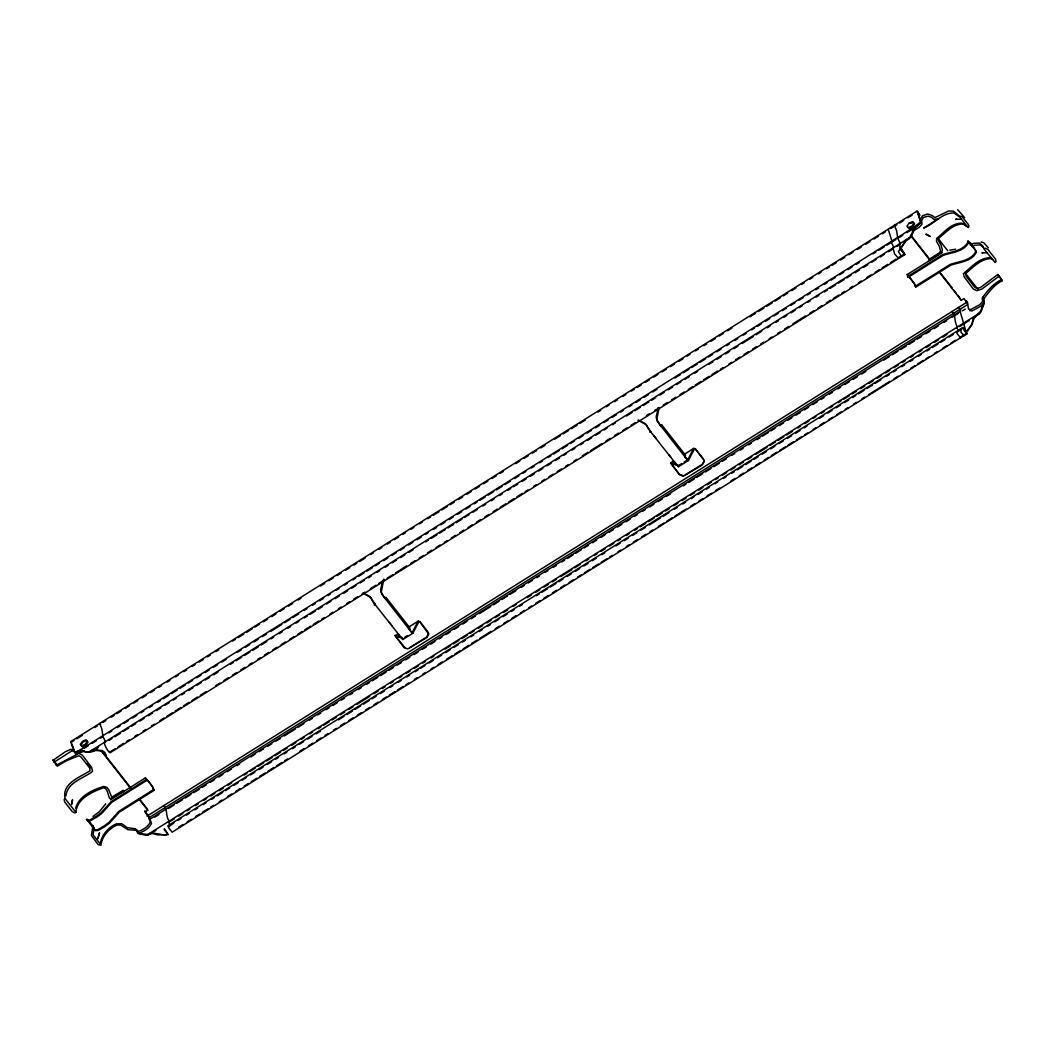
<?xml version="1.0" encoding="UTF-8"?>
<svg xmlns="http://www.w3.org/2000/svg" width="1055" height="1055" viewBox="0 0 1055 1055"><rect width="100%" height="100%" fill="white"/><g stroke="black" fill="none" stroke-linecap="round" stroke-linejoin="round"><path stroke-width="1.5" d="M918.021 212.108L919.828 215.418L917.006 211.092L70.738 741.586L74.008 751.397A3.231 1.596 -38.1 0 0 75.103 752.057L78.98 750.659A10.009 4.734 34.2 0 1 82.303 750.619A11.592 5.486 34.2 0 0 91.389 750.487L102.467 750.501L105.962 755.38L105.632 754.061M103.324 736.482L100.555 738.091M145.432 777.878L146.434 780.595L111.698 802.367L101.689 813.497L96.796 817.111L90.414 820.698L87.525 820.882L87.196 819.946L95.174 830.641L98.075 830.47L104.445 826.869L109.351 823.269L119.347 812.139L154.083 790.366L152.83 787.043L145.432 777.878L110.419 799.822M942.234 252.593L907.221 274.537L907.643 276.529L908.223 277.267L942.959 255.481C951.808 252.251 963.347 252.105 968.635 242.742C967.475 238.443 975.888 249.231 975.717 251.776C970.429 261.139 958.89 261.284 950.028 264.515L915.292 286.287L915.872 287.026L950.608 265.253C959.47 262.022 971.009 261.877 976.284 252.514L976.244 251.196L969.466 242.887M917.006 211.092L920.277 220.904A3.231 1.596 -38.1 0 1 919.789 222.552L915.186 226.482A10.009 7.306 89.2 0 0 912.773 230.03A11.592 8.466 89.2 0 1 906.205 239.709L898.425 251.538L901.01 255.758L902.553 255.732M967.013 333.723L172.15 832.197L168.76 827.951L167.916 825.775L962.674 327.564L965.892 330.927L963.11 328.263L966.525 333.301L960.129 311.502L960.406 309.656L958.375 307.519M52.908 759.877L57.221 766.233L66.201 760.813L78.756 755.749L80.932 756.883L89.715 768.093L90.057 770.77C79.982 777.245 61.48 783.403 65.146 798.635L64.17 799.505L64.711 802.024L72.241 811.625L74.707 812.957L75.947 812.429C76.817 798.529 92.062 791.962 103.39 787.795L105.381 788.349L107.109 790.802L109.39 798.015L110.735 798.701L123.58 791.356L123.303 790.261L111.764 797.184L108.691 789.654L106.753 787.333L103.641 786.45C92.589 789.931 78.954 795.958 75.644 808.196M398.368 634.266L398.658 636.033L399.634 635.875L399.278 635.057M673.921 461.536L674.211 463.303L675.187 463.132L674.831 462.314L677.996 465.888M962.674 327.564L966.908 333.987M71.977 801.866L71.582 804.451L72.597 799.822L72.188 800.574M65.924 795.813C67.52 782.111 83.187 778.669 92.55 771.429L91.614 767.381L82.409 755.169L78.888 753.494M97.785 838.725L99.552 832.777L98.075 837.96M100.7 724.455L99.698 723.44L101.728 728.57L102.902 735.665A5.104 0.923 57.9 0 0 103.364 737.419A6.343 1.147 57.9 0 1 104.616 742.192C103.073 743.894 110.379 755.406 109.707 751.503M898.478 258.29L894.627 253.925L892.978 248.004A6.343 1.147 57.9 0 0 891.726 243.23A5.104 0.923 57.9 0 1 891.264 241.476L891.857 241.094L888.297 229.344M110.037 752.822L904.808 254.624L900.654 247.674L904.452 253.912L898.873 257.407M382.767 580.263L380.591 589.851L381.844 594.282L411.714 632.618L412.835 633.303L418.716 622.002L419.969 622.041L428.739 634.147L426.813 637.602L407.705 648.944L403.907 647.519L395.717 636.416L402.417 638.051M383.796 579.09L381.251 592.317L385.115 598.686L386.011 597.407L384.785 597.855M658.333 407.52L656.144 417.107L657.41 421.538L687.267 459.875L688.401 460.56L694.269 449.259L695.522 449.311L703.619 459.637M659.032 407.784L656.817 419.587L660.681 425.943L661.577 424.664L660.351 425.112M93.011 825.432L91.363 835.428L98.181 844.607L100.898 845.306C102.098 836.14 108.731 828.834 116.947 825.076L120.547 825.023L127.958 829.718L136.675 830.245L138.02 833.226C143.414 831.96 149.006 828.61 151.511 823.52L149.256 817.229L144.746 810.833M704.16 460.864L702.221 464.319M991.647 258.607C980.952 258.449 973.343 267.179 965.734 273.469L966.077 276.146L974.846 287.356L977.022 288.49L980.649 287.369L997.938 274.366L1002.25 280.722C994.127 284.81 988.509 292.327 983.392 299.462L983.774 303.049L980.952 306.095L972.103 310.948L969.716 310.605M992.768 259.517L990.263 257.75C979.093 257.644 971.431 267.218 963.452 273.601L964.165 276.858L973.383 289.07L976.904 290.745L981.915 289.057L999.111 276.12L1002.25 280.722M88.752 820.764L94.251 828.004L92.998 834.769L100.185 843.934C101.662 834.861 108.045 827.437 116.419 823.863L121.655 823.731L127.589 827.779L135.528 828.768L136.86 831.749C142.254 830.483 147.858 827.146 150.351 822.043L148.636 817.058L145.036 811.928L147.726 810.24L147.436 809.145L139.919 799.545M960.604 337.745L957.122 333.762L956.793 331.982M71.16 742.404L73.982 740.544M374.67 604.04L374.367 605.043L375.369 604.555L369.896 596.55L363.184 592.936M650.236 431.297L649.92 432.299L650.935 431.812L645.449 423.82L638.75 420.193M409.683 647.704L426.668 637.062L428.594 633.607L427.921 631.84L419.798 621.474L418.202 621.131L412.241 632.486L411.569 632.064L409.089 628.899L409.446 629.716L409.92 627.91L386.011 597.407M677.983 465.321L671.283 463.673L679.473 474.776L683.271 476.214L702.366 464.859L704.292 461.417L703.487 459.096L695.364 448.731L693.755 448.388L687.807 459.743L684.128 462.05M900.232 249.362L906.1 240.725L909.489 238.588L911.757 235.582L914.936 227.722L920.224 223.106A3.231 1.596 -38.1 0 0 920.712 221.458L917.758 212.055M965.773 332.971L971.642 324.333L973.396 318.57L980.464 311.331L983.445 303.774A3.231 1.596 -38.1 0 0 983.933 302.126L982.68 297.365M87.275 741.362L85.178 744.368L81.71 745.859L80.365 744.329L82.461 741.322L85.917 739.832L88 742.034L85.811 745.173L82.198 746.716L80.787 745.133L82.976 741.995L86.576 740.452M105.698 803.831L99.328 811.743L92.985 816.412M937.71 219.255L923.626 228.065C934.044 224.122 942.115 212.583 953.891 212.978L960.063 217.343L967.25 226.522L961.896 223.185C951.333 222.856 944.106 232.482 936.616 238.496L936.537 241.529L939.293 246.184L940.598 251.143L939.464 252.804L928.928 259.425L929.204 260.519L941.746 251.947L942.392 250.022L941.086 245.05L938.277 240.421L938.37 238.562C945.834 232.641 953.074 223.647 963.452 224.003L968.45 227.577L968.899 225.849L967.963 224.016L962.081 216.671L959.351 215.972L953.324 211.079L948.577 211.013L934.822 217.647L932.369 215.589L927.688 213.98L922.611 215.721L920.461 219.163L920.844 222.75L914.659 227.893M76.738 738.817L82.25 735.361M94.66 727.581L97.416 725.853M102.968 722.372L105.764 720.631M111.329 717.123L114.125 715.382M116.907 713.628L121.101 711.004M125.281 708.393L129.462 705.769M133.642 703.144L137.823 700.52M142.003 697.896L146.197 695.271M150.377 692.66L154.558 690.036M158.738 687.412L161.534 685.658M167.112 682.163L169.895 680.422M175.473 676.928L178.255 675.174M183.834 671.679L186.63 669.925M192.208 666.43L194.99 664.69M199.171 662.065L203.364 659.441M207.545 656.817L210.327 655.076M215.906 651.581L218.702 649.827M232.641 641.084L235.423 639.343M238.219 637.589L243.797 634.095M246.58 632.341L252.158 628.846M254.954 627.105L259.134 624.481M263.315 621.857L267.495 619.232M271.676 616.608L275.869 613.997M280.05 611.373L284.23 608.748M288.411 606.124L292.591 603.5M298.169 600.005L300.965 598.264M320.483 586.026L324.663 583.402M328.844 580.778L333.037 578.153M337.218 575.529L341.398 572.905M345.578 570.293L349.759 567.669M353.939 565.045L356.735 563.291M359.518 561.55L365.096 558.055M370.674 554.561L373.47 552.807M379.048 549.312L381.831 547.558M387.409 544.064L390.192 542.323M394.385 539.698L398.566 537.074M402.746 534.45L405.529 532.709M411.107 529.214L413.903 527.46M419.481 523.966L422.264 522.212M427.842 518.717L430.638 516.976M433.42 515.222L438.999 511.728M441.781 509.974L447.36 506.479M450.155 504.738L454.336 502.114M458.516 499.49L462.697 496.865M466.89 494.241L471.071 491.63M475.251 489.006L479.432 486.381M483.612 483.757L487.806 481.133M491.986 478.508L496.167 475.897M500.347 473.273L503.143 471.519M515.684 463.659L519.864 461.035M524.058 458.411L528.239 455.786M532.419 453.162L536.599 450.551M540.78 447.927L544.973 445.302M554.732 439.183L560.311 435.689M563.093 433.935L568.671 430.44M571.454 428.699L577.032 425.191M579.828 423.451L585.406 419.956M597.948 412.083L600.743 410.342M606.322 406.848L609.104 405.094M614.683 401.599L617.465 399.845M623.043 396.35L625.839 394.61M631.418 391.115L634.2 389.361M636.996 387.607L641.176 384.996M645.357 382.372L649.537 379.747M653.718 377.123L657.911 374.499M662.092 371.874L666.272 369.263M670.452 366.639L674.633 364.015M678.827 361.39L683.007 358.766M687.187 356.142L689.97 354.401M695.548 350.906L698.344 349.152M703.922 345.658L706.705 343.917M710.885 341.293L715.079 338.668M719.259 336.044L723.44 333.42M727.62 330.795L731.801 328.184M749.934 316.817L755.512 313.322M758.294 311.568L763.873 308.073M766.669 306.332L772.247 302.825M775.029 301.084L780.608 297.589M783.39 295.835L787.584 293.211M791.764 290.6L795.945 287.975M801.523 284.481L804.306 282.727M809.884 279.232L812.68 277.478M818.258 273.983L821.041 272.243M826.619 268.748L829.401 266.994M832.197 265.253L836.378 262.629M840.558 260.005L844.738 257.38M848.932 254.756L853.113 252.132M857.293 249.521L861.473 246.896M865.654 244.272L869.848 241.648M874.028 239.023L878.208 236.399M882.389 233.775L885.185 232.034M890.763 228.539L896.816 224.741M899.572 223.014L903.7 220.416M907.841 217.831L911.982 215.233M52.75 760.523L65.252 751.806L70.645 749.393L73.745 749.947L75.09 752.927L81.842 749.96M53.937 762.277L71.832 750.909L74.905 751.424L76.237 754.391L84.123 750.738M76.778 752.03L918.575 224.346M56.245 765.218L77.661 754.048M83.912 748.523L88.079 745.925M92.233 743.313L96.401 740.702M108.916 732.856L111.698 731.102M117.276 727.607L120.072 725.866M124.253 723.242L128.433 720.618M132.614 717.993L136.794 715.369M140.988 712.758L143.77 711.004M149.348 707.509L152.131 705.755M157.709 702.261L160.505 700.52M163.288 698.766L168.866 695.271M171.662 693.531L177.24 690.023M180.023 688.282L185.601 684.787M188.383 683.033L192.577 680.409M196.757 677.785L200.938 675.174M205.118 672.549L209.299 669.925M213.479 667.301L217.673 664.676M221.853 662.052L226.034 659.441M237.19 652.438L241.371 649.827M245.551 647.203L249.732 644.579M253.925 641.954L258.106 639.33M262.286 636.706L266.467 634.095M270.647 631.47L281.804 624.481M284.599 622.727L290.178 619.232M292.96 617.478L298.539 613.984M304.117 610.489L306.9 608.748M312.478 605.24L315.274 603.5M319.454 600.875L323.634 598.251M327.815 595.627L330.611 593.886M336.189 590.391L338.972 588.637M344.55 585.143L347.346 583.389M352.924 579.894L355.706 578.153M358.489 576.399L364.067 572.905M366.863 571.164L372.441 567.656M375.224 565.915L379.404 563.291M383.598 560.667L387.778 558.042M391.959 555.431L396.139 552.807M400.32 550.183L404.513 547.558M408.694 544.934L412.874 542.31M417.055 539.698L421.235 537.074M425.416 534.45L428.211 532.696M433.79 529.201L436.572 527.46M440.766 524.836L444.946 522.212M449.127 519.588L453.307 516.963M457.488 514.339L461.668 511.728M465.862 509.103L470.042 506.479M474.223 503.855L477.005 502.114M479.801 500.36L485.379 496.865M488.162 495.112L493.74 491.617M496.536 489.876L502.114 486.381M504.897 484.627L510.475 481.133M514.655 478.508L518.836 475.884M523.029 473.26L525.812 471.519M531.39 468.024L534.173 466.27M539.751 462.776L542.547 461.022M548.125 457.527L550.908 455.786M553.704 454.032L559.282 450.538M562.064 448.797L567.643 445.289M570.425 443.548L574.619 440.924M578.799 438.3L582.98 435.675M587.16 433.064L591.341 430.44M595.534 427.816L599.715 425.191M603.895 422.567L608.076 419.943M612.256 417.332L616.45 414.707M620.63 412.083L623.413 410.329M628.991 406.834L631.787 405.094M635.967 402.469L640.148 399.845M644.328 397.221L648.509 394.596M652.689 391.972L656.883 389.361M675.002 377.993L680.581 374.499M683.376 372.745L688.941 369.25M691.737 367.509L697.315 364.015M700.098 362.261L705.676 358.766M708.472 357.012L712.653 354.401M716.833 351.777L721.013 349.152M726.592 345.658L729.387 343.904M734.966 340.409L737.748 338.668M743.327 335.16L746.109 333.42M751.688 329.925L754.483 328.171M757.266 326.43L761.446 323.806M765.64 321.182L769.82 318.557M774.001 315.933L778.181 313.309M782.362 310.697L786.555 308.073M790.736 305.449L794.916 302.825M799.097 300.2L803.277 297.576M807.471 294.965L810.253 293.211M815.832 289.716L818.614 287.962M824.192 284.468L826.988 282.727M831.169 280.103L835.349 277.478M839.529 274.854L843.723 272.23M847.904 269.618L852.084 266.994M856.264 264.37L859.06 262.616M872.999 253.886L875.782 252.132M878.578 250.378L884.156 246.883M886.938 245.142L892.517 241.648M893.084 241.292L895.853 239.551M898.623 237.81L902.79 235.199M906.957 232.588L915.278 227.379M913.577 230.781L919.182 227.26L922.004 224.227L921.622 220.64L923.389 217.436L928.123 216.183L931.578 217.304L933.86 219.48L938.95 218.82M89.187 751.859L909.581 237.573M73.613 748.786L74.443 751.951A3.231 1.596 -38.1 0 0 75.525 752.611C84.018 748.602 90.967 756.87 98.642 746.887M109.193 740.28L111.988 738.526M114.771 736.772L120.349 733.278M123.145 731.537L128.71 728.042M131.506 726.288L135.686 723.664M139.867 721.04L144.06 718.429M148.241 715.804L152.421 713.18M156.602 710.556L160.782 707.931M164.962 705.307L169.156 702.696M173.337 700.072L176.119 698.318M181.697 694.823L184.493 693.082M188.674 690.458L192.854 687.834M197.034 685.209L201.215 682.585M205.409 679.961L209.589 677.35M213.769 674.725L217.95 672.101M230.504 664.228L233.287 662.487M236.083 660.733L241.661 657.239M244.444 655.498L250.022 651.99M252.804 650.249L258.383 646.755M261.178 645.001L266.757 641.506M270.937 638.882L273.72 637.141M279.298 633.646L282.094 631.892M287.672 628.398L290.455 626.644M296.033 623.149L298.829 621.408M304.394 617.913L307.19 616.16M309.972 614.406L315.55 610.911M318.346 609.17L322.527 606.546M326.707 603.922L330.888 601.297M335.081 598.673L339.262 596.062M343.442 593.438L347.623 590.813M351.803 588.189L355.983 585.565M360.177 582.94L364.357 580.329M368.538 577.705L371.334 575.951M376.899 572.456L379.695 570.715M385.273 567.208L388.055 565.467M392.236 562.843L396.429 560.218M400.61 557.594L404.79 554.983M408.971 552.358L413.151 549.734M425.706 541.861L428.488 540.12M431.284 538.367L436.862 534.872M439.645 533.131L445.223 529.623M448.019 527.882L453.597 524.388M456.38 522.634L461.958 519.139M464.741 517.398L468.934 514.774M473.115 512.15L477.295 509.525M482.874 506.031L485.656 504.277M491.234 500.782L494.03 499.041M499.608 495.547L502.391 493.793M507.969 490.298L510.765 488.544M513.548 486.803L517.728 484.179M521.909 481.555L526.102 478.93M530.283 476.306L534.463 473.695M538.643 471.071L542.824 468.446M547.018 465.822L551.198 463.198M555.378 460.573L559.559 457.962M563.739 455.338L566.535 453.584M572.113 450.089L574.896 448.349M580.474 444.841L583.27 443.1M587.45 440.476L591.631 437.851M595.811 435.227L599.992 432.616M604.172 429.992L606.968 428.238M612.546 424.743L615.329 423.002M626.485 416L632.064 412.505M634.859 410.764L640.425 407.27M643.22 405.516L648.799 402.021M651.581 400.267L655.762 397.643M659.955 395.032L664.136 392.407M668.316 389.783L672.497 387.159M676.677 384.534L680.871 381.91M685.051 379.299L689.231 376.675M694.81 373.18L697.592 371.426M708.749 364.437L712.929 361.812M717.123 359.188L721.304 356.564M725.484 353.952L729.664 351.328M733.845 348.704L738.038 346.08M742.219 343.455L753.375 336.466M756.158 334.712L761.736 331.217M767.315 327.723L770.097 325.982M775.676 322.487L778.471 320.733M784.05 317.239L786.832 315.485M791.013 312.86L795.193 310.249M799.387 307.625L802.169 305.871M807.748 302.376L810.543 300.635M816.108 297.128L818.904 295.387M824.483 291.892L827.265 290.138M830.061 288.397L835.639 284.903M838.422 283.149L844 279.654M846.796 277.9L850.976 275.276M855.157 272.665L859.337 270.04M863.518 267.416L867.698 264.792M871.892 262.168L876.072 259.543M880.252 256.932L884.433 254.308M888.613 251.683L892.807 249.059M896.987 246.435L899.77 244.694M111.091 751.239L115.272 748.615M118.055 746.874L123.633 743.366M126.429 741.625L129.211 739.871M134.789 736.377L137.585 734.636M143.163 731.141L145.946 729.387M151.524 725.893L154.307 724.139M159.885 720.644L164.066 718.02M166.861 716.279L172.44 712.784M175.222 711.03L180.801 707.536M183.596 705.782L189.175 702.287M191.957 700.546L197.536 697.052M200.318 695.298L205.896 691.803M215.655 685.684L219.849 683.06M224.029 680.435L228.21 677.824M232.39 675.2L236.571 672.576M240.764 669.951L244.945 667.327M249.125 664.703L251.908 662.962M257.486 659.467L260.282 657.713M264.462 655.089L268.643 652.465M272.823 649.854L277.017 647.229M281.197 644.605L285.378 641.981M289.558 639.356L293.738 636.732M297.932 634.121L302.112 631.497M304.895 629.743L310.473 626.248M313.269 624.507L318.847 620.999M321.63 619.259L324.413 617.505M329.991 614.01L332.787 612.269M338.365 608.775L341.147 607.021M346.726 603.526L349.522 601.772M353.702 599.161L357.882 596.537M362.063 593.912L364.859 592.158M370.437 588.664L376.002 585.169M378.798 583.415L384.376 579.92M387.159 578.18L392.737 574.685M395.533 572.931L406.689 565.942M410.87 563.317L415.05 560.693M419.231 558.069L423.411 555.457M427.592 552.833L431.785 550.209M435.966 547.585L440.146 544.96M444.326 542.336L447.122 540.595M451.303 537.971L455.483 535.347M459.664 532.722L463.844 530.111M468.038 527.487L472.218 524.863M476.398 522.238L480.579 519.614M484.759 516.99L488.953 514.378M493.133 511.754L497.314 509.13M500.096 507.376L505.675 503.881M508.47 502.14L514.049 498.633M516.831 496.892L522.41 493.397M525.205 491.643L527.988 489.902M533.566 486.408L536.349 484.654M541.927 481.159L544.723 479.405M548.903 476.794L553.084 474.17M557.264 471.545L561.458 468.921M565.638 466.297L568.421 464.556M573.999 461.061L576.795 459.307M582.373 455.813L587.938 452.318M590.734 450.564L601.891 443.575M606.071 440.95L610.252 438.326M614.432 435.702L618.626 433.091M622.806 430.466L626.987 427.842M631.167 425.218L635.347 422.593M646.504 415.604L649.3 413.85M654.865 410.355L659.058 407.744M663.239 405.12L667.419 402.496M671.6 399.871L675.78 397.247M679.974 394.623L684.154 392.012M688.335 389.387L692.515 386.763M695.311 385.009L700.889 381.514M703.672 379.774L709.25 376.279M712.033 374.525L717.611 371.03M720.407 369.276L723.189 367.536M728.768 364.041L731.563 362.287M735.744 359.663L739.924 357.038M744.105 354.427L748.285 351.803M752.479 349.179L756.659 346.554M760.84 343.93L763.622 342.189M769.201 338.695L771.996 336.941M777.575 333.446L780.357 331.692M784.538 329.081L788.731 326.457M792.912 323.832L805.453 315.959M809.647 313.335L813.827 310.724M818.007 308.1L822.188 305.475M826.368 302.851L830.549 300.227M833.345 298.486L838.923 294.991M841.705 293.237L844.501 291.497M850.079 287.989L852.862 286.248M858.44 282.753L861.236 280.999M866.801 277.505L870.995 274.88M875.175 272.256L879.356 269.645M882.151 267.891L887.717 264.396M890.512 262.642L896.091 259.148M907.643 276.529L942.379 254.743C951.228 251.525 962.767 251.367 968.055 242.004L967.923 240.711L968.464 241.608M145.854 779.869L111.118 801.642L101.109 812.759L96.216 816.372L89.846 819.959L88.224 820.408L86.431 819.3L87.763 819.484M405.41 648.152L395.045 635.638L397.761 633.936M408.667 627.105L418.202 621.131M683.126 475.66L679.328 474.236L671.204 463.87L670.598 462.908L673.327 461.193M684.22 454.362L693.755 448.388M146.434 780.595C143.889 774.871 153.503 786.819 153.503 789.628L118.767 811.4L108.771 822.531L103.865 826.131L97.495 829.731L94.607 829.903M404.883 637.088L407.336 635.558M679.222 465.123L681.675 463.58M370.859 597.723L373.035 601.93L402.72 639.567L412.835 633.303M646.412 424.98L648.601 429.187L678.273 466.824L688.401 460.56M938.91 271.728L961.276 300.253L963.967 298.565L967.554 303.695L968.569 309.128L970.943 309.471L979.805 304.618L982.627 301.572L982.245 297.998C987.203 290.758 993.256 283.887 1001.261 279.707M685.249 474.961L700.916 465.136M147.067 816.095L967.145 302.02M148.887 817.757L967.58 304.539M149.401 819.537L960.709 310.961M154.795 817.124L158.923 814.526M168.615 808.46L174.194 804.965M176.976 803.211L182.555 799.716M185.337 797.976L190.915 794.468M193.711 792.727L199.29 789.232M202.072 787.478L206.253 784.854M210.446 782.243L214.627 779.619M218.807 776.994L222.987 774.37M227.168 771.746L231.362 769.121M236.94 765.627L239.722 763.886M250.879 756.883L255.059 754.272M259.24 751.648L263.42 749.024M267.614 746.399L271.794 743.775M275.975 741.151L280.155 738.54M284.336 735.915L295.492 728.926M298.288 727.172L303.866 723.677M309.432 720.183L312.227 718.429M317.806 714.934L320.588 713.193M326.166 709.685L328.962 707.945M333.143 705.32L337.323 702.696M341.503 700.072L344.299 698.331M349.878 694.836L352.66 693.082M358.238 689.588L361.021 687.847M366.599 684.339L369.395 682.598M372.178 680.844L377.756 677.35M380.552 675.609L386.13 672.101M388.913 670.36L393.093 667.736M397.273 665.112L401.467 662.487M405.648 659.876L409.828 657.252M414.008 654.628L418.189 652.003M422.382 649.379L426.563 646.755M430.743 644.143L434.924 641.519M439.104 638.895L441.9 637.141M446.08 634.53L450.261 631.905M454.441 629.281L458.635 626.657M462.815 624.033L466.996 621.408M471.176 618.797L475.357 616.173M479.55 613.548L490.694 606.559M493.489 604.805L499.068 601.31M501.85 599.557L507.429 596.062M510.224 594.321L515.803 590.826M521.368 587.319L524.164 585.578M528.344 582.953L532.524 580.329M536.705 577.705L539.501 575.964M545.079 572.469L547.861 570.715M553.44 567.221L556.236 565.48M561.814 561.972L564.596 560.231M567.392 558.477L572.957 554.983M575.753 553.242L581.331 549.747M584.114 547.993L588.308 545.369M592.488 542.745L596.668 540.12M600.849 537.509L605.029 534.885M609.21 532.261L613.403 529.636M617.584 527.012L621.764 524.388M625.945 521.777L630.125 519.152M634.319 516.528L637.101 514.774M642.68 511.279L645.462 509.539M649.656 506.914L653.836 504.29M658.017 501.666L662.197 499.041M666.378 496.43L670.571 493.806M683.113 485.933L685.908 484.192M688.691 482.438L694.269 478.944M697.052 477.19L702.63 473.695M705.426 471.954L711.004 468.46M713.787 466.706L719.365 463.211M722.161 461.457L726.341 458.846M731.919 455.338L734.702 453.597M740.28 450.103L743.076 448.349M748.641 444.854L751.437 443.113M757.015 439.605L759.798 437.865M762.594 436.111L768.172 432.616M770.954 430.875L775.135 428.251M779.329 425.627L783.509 423.002M787.689 420.378L791.87 417.767M796.05 415.143L800.231 412.518M804.424 409.894L808.605 407.27M812.785 404.645L816.966 402.021M821.146 399.41L823.942 397.656M829.52 394.161L832.303 392.407M837.881 388.913L840.677 387.172M844.857 384.548L849.038 381.923M853.218 379.299L857.399 376.675M861.592 374.063L865.773 371.439M883.892 360.072L889.471 356.577M892.266 354.823L897.845 351.328M900.627 349.587L906.205 346.093M908.988 344.339L914.566 340.844M917.362 339.09L921.543 336.479M925.723 333.855L929.903 331.23M934.097 328.606L938.277 325.982M943.856 322.487L946.638 320.746M952.217 317.239L958.322 313.427M962.45 310.829L965.206 309.102M137.651 832.619A3.231 1.596 -38.1 0 0 138.746 833.279L147.7 834.571L978.842 313.559M150.667 833.661L155.889 830.39M170.33 821.344L174.51 818.72M178.691 816.095L182.884 813.484M187.065 810.86L189.847 809.106M195.426 805.611L198.221 803.87M203.8 800.363L206.582 798.622M210.763 795.998L214.943 793.373M219.137 790.749L223.317 788.138M227.498 785.513L231.678 782.889M244.232 775.016L247.015 773.275M249.811 771.522L255.389 768.027M258.172 766.286L263.75 762.778M266.533 761.037L272.111 757.543M274.907 755.789L280.485 752.294M283.268 750.553L287.448 747.929M291.642 745.305L295.822 742.68M301.4 739.186L304.183 737.432M309.761 733.937L312.557 732.196M318.122 728.702L320.918 726.948M323.7 725.194L329.279 721.699M332.074 719.958L336.255 717.334M340.435 714.71L344.616 712.085M348.809 709.461L352.99 706.85M357.17 704.226L369.712 696.353M373.905 693.728L378.086 691.117M382.266 688.493L385.049 686.739M390.627 683.244L393.423 681.504M399.001 677.996L401.784 676.255M405.964 673.631L410.158 671.006M414.338 668.382L418.519 665.771M422.699 663.147L425.495 661.393M431.073 657.898L433.856 656.157M445.012 649.155L450.591 645.66M453.373 643.919L458.951 640.411M461.747 638.671L467.325 635.176M470.108 633.422L474.288 630.798M478.469 628.187L482.663 625.562M486.843 622.938L491.023 620.314M495.204 617.689L499.384 615.065M503.578 612.454L507.758 609.83M513.337 606.335L516.119 604.581M527.276 597.592L531.456 594.967M535.637 592.343L539.83 589.719M544.011 587.108L548.191 584.483M552.372 581.859L556.552 579.235M560.733 576.61L571.889 569.621M574.685 567.867L580.263 564.372M585.841 560.878L588.624 559.137M594.202 555.629L596.985 553.888M601.179 551.264L605.359 548.64M609.539 546.015L613.72 543.404M617.9 540.78L620.696 539.026M626.274 535.531L629.057 533.79M634.635 530.283L637.431 528.542M640.214 526.788L645.792 523.293M648.574 521.552L654.153 518.058M656.949 516.304L662.527 512.809M665.309 511.055L669.49 508.431M673.683 505.82L677.864 503.195M682.044 500.571L686.225 497.947M690.405 495.323L694.599 492.698M698.779 490.087L702.96 487.463M707.14 484.838L711.321 482.214M715.514 479.59L718.297 477.849M722.477 475.225L726.658 472.6M730.851 469.976L735.032 467.352M739.212 464.741L743.393 462.116M747.573 459.492L751.767 456.868M755.947 454.243L767.104 447.254M769.886 445.5L775.465 442.005M778.247 440.265L783.825 436.77M786.621 435.016L792.2 431.521M797.778 428.027L800.56 426.273M804.741 423.648L808.921 421.037M813.115 418.413L815.897 416.659M821.476 413.164L824.258 411.424M829.837 407.916L832.632 406.175M838.211 402.68L840.993 400.926M843.789 399.186L849.367 395.691M852.15 393.937L856.33 391.313M860.511 388.688L864.704 386.077M868.885 383.453L873.065 380.829M877.246 378.204L881.426 375.58M885.62 372.956L889.8 370.331M893.981 367.72L898.161 365.096M902.342 362.472L905.137 360.718M910.716 357.223L913.498 355.482M919.076 351.988L921.872 350.234M926.053 347.609L930.233 344.985M934.413 342.374L938.594 339.75M942.788 337.125L946.968 334.501M959.509 326.641L969.031 320.667M972.947 318.214L975.559 316.579M173.93 822.966L168.642 826.711M178.11 820.355L180.893 818.601M186.471 815.106L189.267 813.352M194.845 809.858L197.628 808.117M203.206 804.622L206.002 802.868M211.567 799.374L214.363 797.62M217.145 795.879L222.724 792.384M225.519 790.63L229.7 788.006M233.88 785.382L238.061 782.77M242.254 780.146L246.435 777.522M250.615 774.898L254.796 772.273M258.976 769.649L263.157 767.038M267.35 764.413L271.531 761.789M275.711 759.165L278.507 757.424M284.072 753.916L286.868 752.175M292.446 748.681L295.229 746.927M299.409 744.303L303.603 741.691M307.783 739.067L311.964 736.443M316.144 733.818L320.324 731.194M338.457 719.84L344.036 716.332M346.818 714.591L352.396 711.096M355.192 709.342L360.77 705.848M363.553 704.107L369.131 700.599M371.914 698.858L376.108 696.234M380.288 693.61L384.468 690.985M390.047 687.491L392.829 685.75M398.408 682.255L401.203 680.501M406.782 677.007L409.564 675.253M415.143 671.758L417.938 670.017M420.721 668.263L424.901 665.639M429.082 663.015L433.275 660.404M437.456 657.779L441.636 655.155M445.817 652.531L449.997 649.906M454.191 647.282L458.371 644.671M462.552 642.047L465.334 640.293M470.912 636.798L473.708 635.057M479.287 631.549L482.069 629.809M487.647 626.314L490.443 624.56M494.624 621.936L498.804 619.325M502.984 616.7L507.165 614.076M511.345 611.452L514.141 609.711M519.719 606.203L522.502 604.462M536.454 595.719L539.237 593.978M542.033 592.224L547.598 588.73M550.394 586.976L555.972 583.481M558.754 581.74L562.935 579.116M567.128 576.492L571.309 573.867M575.489 571.243L579.67 568.619M583.85 566.008L588.044 563.383M592.224 560.759L596.405 558.135M601.983 554.64L604.766 552.886M615.922 545.897L620.103 543.272M624.296 540.661L628.477 538.037M632.657 535.413L636.838 532.788M641.018 530.164L645.212 527.54M649.392 524.928L660.549 517.926M663.331 516.185L668.91 512.69M674.488 509.196L677.27 507.442M682.849 503.947L685.644 502.193M691.223 498.699L694.005 496.958M698.186 494.333L702.366 491.709M706.56 489.085L709.342 487.344M714.921 483.836L717.717 482.095M723.282 478.601L726.077 476.847M731.656 473.352L734.438 471.611M737.234 469.857L742.812 466.363M745.595 464.609L751.173 461.114M753.956 459.373L758.149 456.749M762.33 454.125L766.51 451.5M770.691 448.876L774.871 446.252M779.065 443.641L783.245 441.016M787.426 438.392L791.606 435.768M795.787 433.143L799.98 430.519M804.161 427.908L806.943 426.154M819.498 418.294L823.678 415.67M827.859 413.046L832.039 410.421M836.233 407.797L840.413 405.173M844.593 402.562L848.774 399.937M852.954 397.313L855.75 395.559M858.533 393.818L864.111 390.324M866.907 388.57L872.485 385.075M875.268 383.321L880.846 379.826M886.424 376.332L889.207 374.591M893.4 371.967L896.183 370.213M901.761 366.718L904.544 364.977M910.122 361.469L912.918 359.729M918.496 356.234L921.279 354.48M926.857 350.985L929.64 349.245M932.435 347.491L938.014 343.996M940.796 342.242L944.99 339.631M949.17 337.007L953.351 334.382M957.531 331.758L961.712 329.134M178.743 827.146L182.924 824.522M187.104 821.898L191.285 819.273M195.478 816.649L199.659 814.025M202.441 812.284L208.02 808.789M210.815 807.035L213.598 805.295M219.176 801.787L221.959 800.046M227.537 796.551L231.731 793.927M235.911 791.303L240.092 788.678M244.272 786.054L248.453 783.443M251.248 781.689L256.827 778.194M259.609 776.44L265.187 772.946M267.983 771.205L273.548 767.71M276.344 765.956L281.922 762.462M284.705 760.708L287.501 758.967M300.042 751.094L304.236 748.47M308.416 745.859L312.596 743.234M316.777 740.61L320.957 737.986M325.138 735.361L327.934 733.621M333.512 730.126L336.294 728.372M340.488 725.748L344.669 723.123M348.849 720.512L353.029 717.888M357.21 715.264L361.39 712.639M365.584 710.015L369.764 707.391M373.945 704.78L378.125 702.155M382.306 699.531L386.499 696.907M389.282 695.166L394.86 691.658M397.643 689.917L403.221 686.423M406.017 684.669L408.799 682.928M414.378 679.42L417.173 677.679M422.752 674.185L425.534 672.431M431.113 668.936L433.895 667.195M438.089 664.571L442.269 661.947M446.45 659.322L452.028 655.828M454.811 654.074L460.389 650.579M463.185 648.838L468.763 645.344M471.545 643.59L477.124 640.095M479.92 638.341L491.063 631.352M495.257 628.727L499.437 626.116M503.617 623.492L507.798 620.868M511.978 618.243L516.159 615.619M520.352 612.995L524.533 610.383M528.713 607.759L531.509 606.005M535.689 603.381L539.87 600.757M544.05 598.145L548.231 595.521M552.411 592.897L556.605 590.273M560.785 587.648L564.966 585.024M569.146 582.413L573.327 579.788M577.52 577.164L581.701 574.54M584.483 572.799L590.062 569.291M592.857 567.55L598.436 564.056M601.218 562.302L606.796 558.807M609.579 557.066L612.375 555.312M617.953 551.818L620.736 550.064M626.314 546.569L629.11 544.828M633.29 542.204L637.471 539.58M641.651 536.955L645.831 534.331M650.025 531.707L652.808 529.966M658.386 526.471L663.964 522.977M666.747 521.223L672.325 517.728M675.121 515.974L686.278 508.985M690.458 506.36L694.638 503.749M698.819 501.125L702.999 498.501M707.193 495.876L711.373 493.252M715.554 490.628L719.734 488.017M730.891 481.014L735.071 478.39M739.252 475.779L743.445 473.154M747.626 470.53L751.806 467.906M755.987 465.281L760.167 462.657M764.348 460.046L768.541 457.422M771.324 455.668L776.902 452.173M779.685 450.432L785.263 446.924M788.059 445.184L793.637 441.689M796.419 439.935L801.998 436.44M804.794 434.7L807.576 432.946M813.154 429.451L815.937 427.697M820.131 425.086L824.311 422.462M828.492 419.837L832.672 417.213M836.852 414.589L841.046 411.964M845.226 409.34L848.009 407.599M853.587 404.105L856.383 402.351M861.961 398.856L864.744 397.115M868.924 394.491L889.84 381.382M894.02 378.758L898.214 376.134M902.394 373.51L906.575 370.885M910.755 368.261L914.936 365.65M917.731 363.896L923.31 360.401M926.092 358.647L928.888 356.906M934.466 353.412L937.249 351.658M942.827 348.163L947.008 345.539M951.188 342.915L955.368 340.303M959.562 337.679L963.742 335.055M147.7 834.571C153.226 829.428 174.471 841.481 164.567 829.27M970.112 244.905L973.778 243.27L979.488 243.085L982.429 245.512L984.618 249.798L995.076 262.51L996.052 261.64L995.511 259.121L987.981 249.521L985.515 248.202L984.275 248.729M971.708 246.488L974.635 245.195L980.214 244.931L983.049 247.134M910.808 223.304L913.208 222.262L914.619 223.858L912.43 226.983L908.83 228.539L907.419 226.957M956.687 218.926L955.645 219.335L960.485 219.216M982.944 252.527L981.902 252.936L987.533 252.567M949.777 250.18L955.566 249.204M683.587 454.758L685.473 455.167L684.998 456.986L684.642 456.169M92.273 750.883C95.794 749.129 106.212 751.331 105.302 753.771M904.452 253.912L900.614 249.006L899.374 243.982A6.343 1.147 57.9 0 0 898.121 239.208A5.104 0.923 57.9 0 1 897.66 237.467L896.499 230.359L894.455 225.229L895.102 225.783M981.124 242.043L983.722 242.676L988.35 247.82M670.598 462.908L677.917 465.176M395.045 635.638L401.836 637.312M907.221 274.537L908.052 275.223M637.893 420.154L646.042 424.558M363.685 593.635L370.476 597.301M687.807 459.743L685.473 457.224M401.757 638.222L402.43 638.631L402.364 637.919M904.808 254.624L901.023 249.916M65.146 798.635L75.947 812.429M960.868 329.424L961.052 332.378L964.31 335.622L972.367 324.136A11.592 8.466 89.2 0 1 978.948 314.443A10.009 7.306 89.2 0 0 981.348 310.909L983.88 304.328A3.231 1.596 -38.1 0 0 984.355 302.68L983.128 297.998M164.356 828.729L164.211 829.705L168.352 834.571L157.551 834.914A11.592 5.486 34.2 0 0 148.478 835.046A10.009 4.734 34.2 0 1 145.142 835.085L139.181 833.832A3.231 1.596 -38.1 0 1 138.086 833.173L137.269 830.048M957.676 209.694L964.666 217.647M951.966 311.528C956.186 314.759 953.812 322.065 957.465 326.839L956.885 327.591L958.402 331.31M163.617 805.73C167.837 808.961 165.45 816.254 169.103 821.027L168.536 821.779L170.053 825.498M937.75 238.008L947.772 250.8M964.798 272.52L977.814 289.136M910.887 235.225L913.709 238.826M914.645 240.026L929.824 259.398M940.955 273.601L951.979 287.659M953.971 290.217L955.975 292.776M957.98 295.321L961.276 300.253M910.452 235.41L929.772 260.044M909.054 276.502L915.147 284.639M908.223 275.817L914.144 283.373L915.292 286.287M661.577 424.664L685.473 455.167M653.915 435.623L655.907 438.168M668.857 454.692L670.848 457.224M389.321 622.345L392.302 626.156M153.503 789.628L154.083 790.366M101.583 750.633L130.807 787.927M100.977 750.58L130.451 788.191M138.574 798.569L147.726 810.24M87.578 763.807L90.585 767.644M959.76 308.284L960.617 309.656M165.002 806.495L165.464 807.154M94.699 829.903L94.251 828.004M997.779 275.012L998.953 276.766M966.182 300.675L967.725 303.049M54.412 761.077L56.403 764.334M953.826 312.966L954.445 314.232M73.191 747.204L71.476 743.577M915.45 285.391L915.872 287.026M900.416 247.121L901.049 249.56M907.788 275.619L908.223 277.267M678.51 465.928L678.589 466.706M402.944 638.671L403.023 639.449M168.932 822.214A6.343 1.147 57.9 0 1 169.525 821.845M909.08 223.146L906.984 226.152L908.342 227.669L911.797 226.192L913.894 223.185L912.535 221.656L909.08 223.146M930.207 236.465L926.119 234.236L930.207 236.465"/></g></svg>
